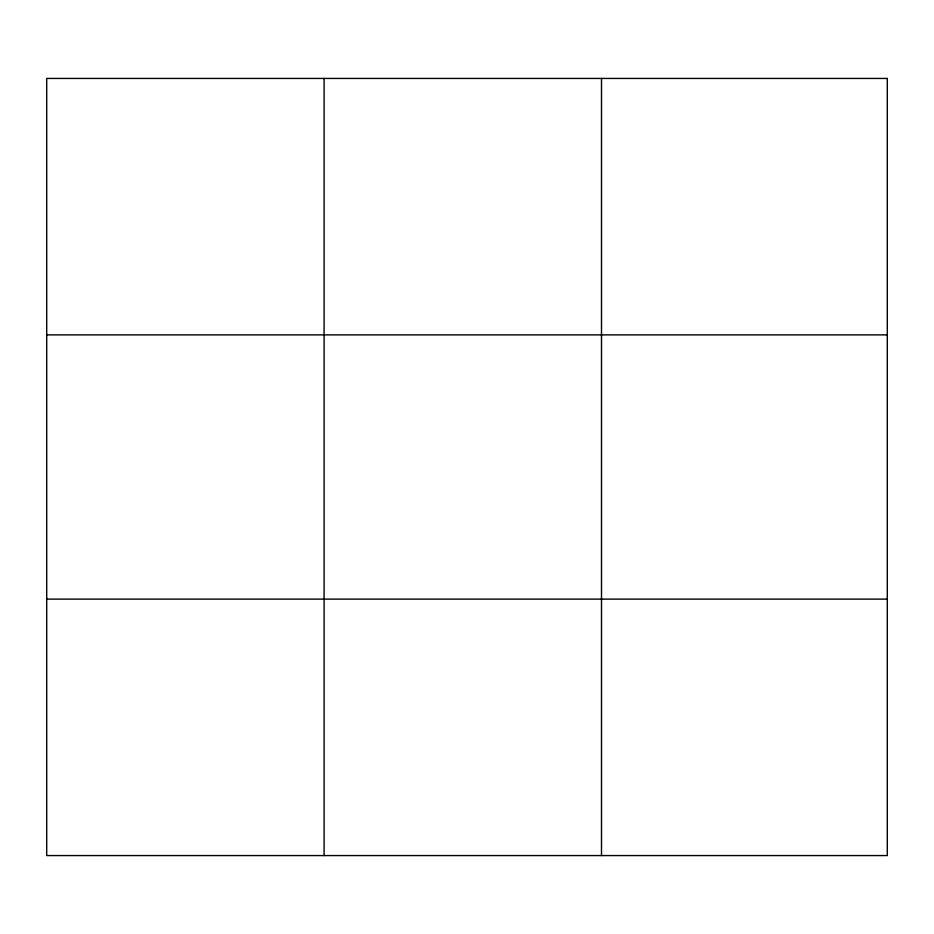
<?xml version="1.0" encoding="UTF-8"?>
<svg xmlns="http://www.w3.org/2000/svg" width="934" height="934" viewBox="0 0 934 934"><rect width="100%" height="100%" fill="white"/><g stroke="black" fill="none" stroke-linecap="round" stroke-linejoin="round"><path stroke-width="1.4" d="M324.098 78.433L324.098 855.567M601.496 78.433L601.496 855.567M46.7 334.886L887.3 334.886M46.7 599.114L887.3 599.114M887.3 78.433L887.3 855.567L46.7 855.567L46.7 78.433L887.3 78.433"/></g></svg>
